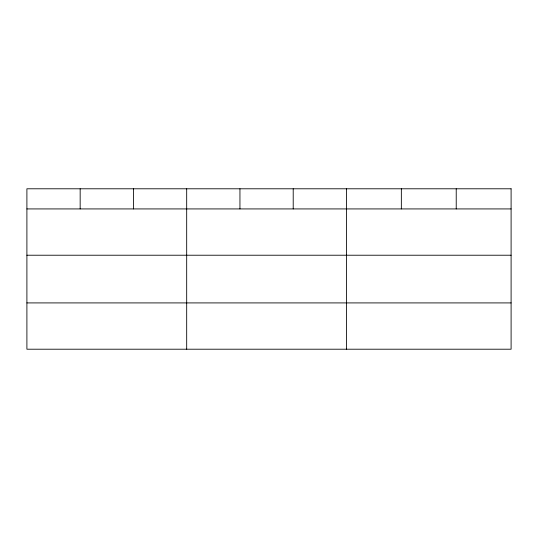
<?xml version="1.0" encoding="UTF-8"?>
<svg xmlns="http://www.w3.org/2000/svg" width="538" height="538" viewBox="0 0 538 538"><rect width="100%" height="100%" fill="white"/><g stroke="black" fill="none" stroke-linecap="round" stroke-linejoin="round"><path stroke-width="0.81" d="M26.9 208.926L511.1 208.926M26.9 255.22L511.1 255.22M26.9 302.914L511.1 302.914M456.224 188.791L456.224 208.926M401.348 188.791L401.348 208.926M346.472 188.791L346.472 349.209M293.21 188.791L293.21 208.926M239.948 188.791L239.948 208.926M186.686 188.791L186.686 349.209M133.424 188.791L133.424 208.926M80.162 188.791L80.162 208.926M511.1 188.791L26.9 188.791L26.9 349.209L511.1 349.209L511.1 188.791"/></g></svg>
